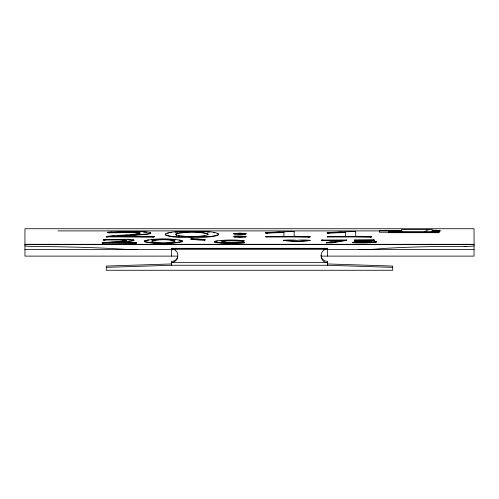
<?xml version="1.0" encoding="UTF-8"?>
<svg xmlns="http://www.w3.org/2000/svg" width="499" height="499" viewBox="0 0 499 499"><rect width="100%" height="100%" fill="white"/><g stroke="black" fill="none" stroke-linecap="round" stroke-linejoin="round"><path stroke-width="0.75" d="M174.675 241.84L174.569 240.917C167.439 239.214 159.53 239.42 152.326 240.78L151.858 241.379M165.699 233.975L165.344 234.561L165.662 235.185C173.64 238.241 182.709 236.719 191.092 237.306C200.018 236.757 209.536 238.135 218.094 235.123L218.437 234.536L218.119 233.912L217.165 233.364M214.745 241.585L214.402 241.946L215.524 242.558L221.188 243.163L235.254 243.35L244.491 242.838L239.676 242.782M234.012 236.557L234.012 237.013L234.992 237.162L239.975 237.262L244.928 237.162L245.938 237.013L245.938 236.557M126.166 240.786L126.559 240.512L121.269 239.938L103.212 239.982L108.626 239.582M428.597 229.552L424.674 231.592L424.674 232.353M145.415 240.612L144.654 240.998L144.629 241.859C156.667 244.317 170.009 244.167 182.079 241.822L182.098 240.955L181.411 240.562M243.936 240.811C236.545 239.67 223.677 239.707 214.745 241.26L214.682 241.946C224.413 243.687 234.755 243.238 244.491 242.514C237.119 241.772 228.922 243.886 221.693 241.597C228.767 239.458 236.582 241.036 243.936 240.811L243.936 241.136C236.582 241.36 228.767 239.782 221.693 241.921L222.392 242.371M243.936 241.136L244.279 240.886L240.175 240.587M354.889 239.919L354.889 240.244L374.331 240.038L354.427 240.019L354.427 241.435L354.789 241.535L367.588 241.61L371.306 242.059L370.626 242.321M373.252 240.518L374.331 240.362L359.529 240.518M190.93 238.934L199.569 239.72L204.995 239.701L204.846 240.063L199.569 240.044L191.31 239.308L190.93 238.934L197.835 238.909L204.995 239.701M167.39 233.276L168.637 232.964M339.644 240.761L341.173 240.524L321.624 240.362L346.662 240.362L332.153 242.82L326.427 242.838L326.639 242.47L341.173 240.2M326.427 242.838L328.167 242.551M139.82 233.682L136.115 234.287M190.93 239.258L198.515 239.283M215.78 241.273L217.414 241.017M329.696 242.314L331.224 242.077M234.992 233.532L233.744 233.912L243.001 234.362L245.938 234.137L245.938 233.682M234.992 236.083L233.744 236.464L239.975 236.938L246.2 236.464L239.975 235.983L234.992 236.083L234.992 236.407M170.016 232.759L171.394 232.559M146.75 240.275L148.721 239.988M244.928 233.962L246.2 233.588L239.975 233.108L233.744 233.588L236.888 234.037L244.928 233.962L244.928 234.287M325.922 262.617A7.092 7.08 -34.3 0 1 321.094 255.476A6.506 6.506 0 0 1 327.606 248.964L171.394 248.964A6.506 6.506 0 0 1 177.681 257.16A6.867 6.849 49.7 0 1 171.394 262.63L327.606 262.63M107.51 236.563L106.256 236.913L154.31 236.919L118.6 236.62L118.6 236.295L147.398 233.919L150.81 232.858L149.444 232.322A17.546 1.223 0 0 0 142.209 231.704L121.949 231.517L107.684 232.222L109.456 232.54L132.965 232.166L140.369 232.971C130.22 235.684 119.13 234.755 108.701 236.139L106.256 236.588L154.31 236.595L118.6 236.295M103.093 242.845L102.195 243.1L136.52 243.1L136.071 242.938M123.116 241.267L124.532 241.111M203.355 236.264L204.852 236.102M170.483 242.751L172.623 242.514M354.427 241.111L371.306 241.734L367.426 242.233L352.5 242.352L356.149 242.539A22.368 1.559 0 0 0 365.436 242.589L374.412 242.24L376.708 241.703L371.711 241.054L359.529 240.948M135.609 242.982L136.52 242.776L111.009 242.564L127.239 241.335L134.019 240.106L133.046 239.72A12.531 0.873 0 0 0 127.875 239.283L103.68 239.476L103.212 239.657L121.269 239.614L126.559 240.187L120.995 241.179L102.195 242.77L135.609 242.982L135.609 243.306M283.931 236.326L265.78 236.62L310.153 236.62L294.136 236.326M267.059 236.676L265.78 236.944L310.153 236.944L294.136 236.657L294.136 231.623L291.765 231.517L265.574 232.54L267.296 232.921L283.931 232.26L283.931 236.657L267.059 236.676L267.059 236.345M345.514 236.326L327.356 236.62L371.73 236.62L355.718 236.326M328.635 236.676L327.356 236.944L371.73 236.944L355.718 236.657L355.718 231.623L353.342 231.517L327.151 232.54L328.872 232.921L345.514 232.26L345.514 236.657L328.635 236.676L328.635 236.345M326.427 242.514L332.153 242.495L346.662 240.038L321.624 240.038L322.753 240.524M124.825 235.303L127.145 235.116M131.025 234.804L132.578 234.68M117.945 241.747L120.234 241.56M310.172 240.474L297.703 241.391A50.63 3.53 0 0 1 283.289 240.474A6.718 0.468 0 0 1 290.006 240.007A6.718 0.468 0 0 1 296.73 240.474A6.718 0.468 0 0 1 303.448 240.007A6.718 0.468 0 0 1 310.172 240.474A26.69 1.859 0 0 1 297.703 241.391L283.289 240.474M111.003 236.301L114.071 236.077M117.907 235.802L120.976 235.584M118.6 236.62L147.398 234.243L150.155 233.694L150.81 233.183L150.467 232.902M103.942 242.776L106.867 242.564M111.246 242.252L113.441 242.096M115.35 242.57L131.58 241.192L134.019 240.431L133.046 240.044M220.202 240.768L223.671 240.599M175.105 232.235L177.8 232.097M151.372 239.757L154.74 239.582M111.745 232.11L107.684 232.546L109.456 232.865L132.965 232.49L139.514 232.958M198.97 236.576L184.418 236.601M268.743 232.603L265.487 232.983L283.931 232.584M275.66 232.297L280.27 232.091M330.319 232.603L327.063 232.983L345.514 232.584M337.237 232.297L341.846 232.091M171.394 263.959L106.306 266.054L106.306 270.265L392.694 270.265L392.694 266.054L327.606 263.959M106.306 267.358L171.394 265.256L327.606 265.256L392.694 267.358M365.879 242.601L357.234 242.576M432.178 230.245L436.737 230.245L436.737 231.58L401.614 231.592M401.751 230.675L379.365 230.675L379.365 232.247L402.013 232.247M436.494 230.675L439.582 230.675L439.582 232.247L432.184 232.247M436.737 230.812L432.178 230.812L432.178 232.353L401.614 232.353L401.614 229.552L432.178 229.552L432.178 230.32M58.015 230.9L401.751 230.9M436.494 230.9L440.985 230.9M402.032 231.162L388.883 231.162L388.883 232.696L438.378 232.696L438.378 231.162L436.057 231.162M24.95 244.304L474.05 244.304M24.95 244.579L474.05 244.579M171.394 248.964L327.606 248.964M24.95 249.625L175.28 249.625M323.72 249.625L474.05 249.625M177.613 256.118L24.95 256.118L24.95 228.735L474.05 228.735L474.05 256.118L321.387 256.118M358.85 249.625A22.224 1.553 0 0 0 375.972 249.07A108.726 7.585 0 0 1 464.126 246.381L466.316 246.394M464.126 246.381L466.534 246.394A8.053 0.561 0 0 0 474.05 245.832M369.534 241.31L359.529 241.273L359.529 240.194M207.122 232.085L209.355 232.191M172.642 239.564L175.835 239.726M154.509 242.595L156.075 242.763M200.798 239.539L204.995 240.025M374.886 241.578L376.708 242.027L374.412 242.564L365.436 242.913A22.368 1.559 0 0 1 356.149 242.863L352.5 242.676L352.961 242.152M213.51 232.596L214.807 232.796M178.96 240.038L180.189 240.225M223.078 242.477L224.444 242.695M178.38 236.015L179.497 236.214M355.718 231.948L355.538 231.58M294.136 231.948L293.961 231.58M176.677 235.528L175.785 234.511L176.44 233.675C186.526 231.761 197.598 231.48 207.584 233.863L207.996 234.586M398.919 232.696L398.919 231.548L396.942 231.548L396.942 232.696M374.05 240.156L374.05 240.481M373.664 239.894L373.664 240.219M370.489 236.345L370.489 236.676M370.395 236.888L370.395 237.212M354.789 241.21L354.789 241.535M346.318 239.913L346.318 240.237M328.872 232.921L328.872 233.251M327.774 232.902L327.774 233.233M327.606 256.118L327.606 248.315L171.394 248.315L171.394 256.118M327.606 265.256L327.606 261.333A6.206 6.194 -47.4 0 1 321.094 255.476M326.652 242.551L326.652 242.876M322.279 239.894L322.279 240.219M321.905 240.156L321.905 240.481M308.906 236.345L308.906 236.676M308.819 236.888L308.819 237.212M267.296 232.921L267.296 233.251M266.198 232.902L266.198 233.233M244.928 236.083L244.928 236.407M244.928 236.838L244.928 237.162M243.855 242.302L243.855 242.626M243.344 242.289L243.344 242.614M243.007 240.855L243.007 241.179M234.992 233.962L234.992 234.287M234.992 236.838L234.992 237.162M204.846 239.738L204.846 240.063M191.179 238.89L191.179 239.214M171.394 265.256L171.394 261.333A6.219 6.2 55.6 0 0 177.681 257.16M153.037 236.882L153.037 237.206M109.456 232.54L109.456 232.865M108.695 232.528L108.695 232.852M107.117 236.838L107.117 237.162M104.478 239.882L104.478 240.206M103.935 239.869L103.935 240.194M102.813 242.951L102.813 243.275M137.506 249.625A26.416 1.84 0 0 1 122.118 249.151A149.064 10.398 0 0 0 34.656 246.481A10.641 0.742 0 0 1 24.95 245.789M127.875 239.607A12.531 0.873 0 0 1 130.102 239.732M143.519 232.091A17.546 1.223 0 0 1 146.606 232.297M174.868 241.111L174.675 241.516C167.589 243.294 159.705 243.032 152.494 241.784L151.858 241.054L152.326 240.456C159.53 239.096 167.439 238.89 174.569 240.593L174.868 241.111M207.996 234.262L207.734 234.836C197.804 237.324 186.769 236.95 176.677 235.204L175.785 234.187L176.44 233.351C186.526 231.436 197.598 231.156 207.584 233.538L207.996 234.262M182.328 241.073L182.079 241.491C170.009 243.843 156.667 243.992 144.629 241.535L144.654 240.674C156.723 238.322 170.059 238.173 182.098 240.624L182.328 241.073M218.437 234.212L218.094 234.798C209.536 237.811 200.018 236.432 191.092 236.981C182.709 236.395 173.64 237.911 165.662 234.861L165.344 234.237L165.699 233.651C174.238 230.65 183.732 232.004 192.633 231.467C201.035 232.054 210.123 230.526 218.119 233.588L218.437 234.212"/></g></svg>
